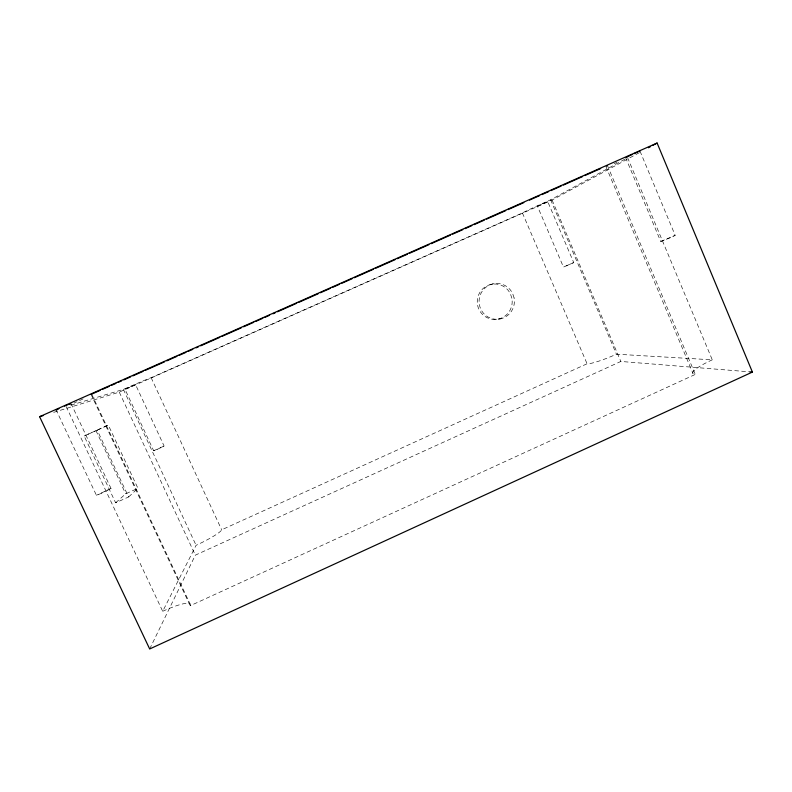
<?xml version="1.0" encoding="UTF-8"?>
<svg xmlns="http://www.w3.org/2000/svg" width="792" height="792" viewBox="0 0 792 792"><rect width="100%" height="100%" fill="white"/><g stroke="black" fill="none" stroke-linecap="round" stroke-linejoin="round"><path stroke-width="0.59" stroke-dasharray="3.96 2.97" d="M135.501 384.605L124.987 389.228L153.668 450.757L157.034 449.49L164.112 446.045L135.521 384.565L124.987 389.228M149.678 648.965L195.337 555.143L620.849 361.459L749.945 371.874M66.181 406.573L162.697 611.295L196.089 545.302A25.72 3.386 -25.7 0 0 221.671 529.818L587.08 363.766A24.997 3.237 -22.5 0 0 616.433 354.192L712.275 359.825L627.63 157.717M128.611 496.97L137.937 488.308L108.296 425.066L84.16 435.986L115.642 502.811L128.611 496.97L97.218 430.175L84.16 435.986M115.642 502.811L125.671 493.822L137.937 488.308M573.745 262.598L563.458 267.072L537.451 206.227L545.114 202.673L547.727 201.604L573.745 262.598L563.458 267.072M71.003 403.484L111.029 488.476L101.069 493.495L96.416 495.267L56.123 409.959M640.015 151.163L675.18 235.353L671.141 237.442L660.716 241.441L625.65 157.737M660.716 241.441L675.18 235.353M153.668 450.757L164.112 446.045M70.854 405.177L123.394 389.397A26.037 0.544 -23.7 0 1 151.143 377.705L522.403 212.949A25.294 0.525 -24.2 0 1 550.638 199.812L626.541 158.301M53.658 412.355L119.265 392.119L552.073 200.049L639.778 152.44M97.218 430.175L108.296 425.066M162.697 611.295A36.422 6.445 -27.1 0 1 190.189 605.751L695.307 374.418A35.343 6.009 -20.9 0 1 712.275 359.825M537.451 206.227L547.727 201.604M491.387 284.328L493.367 283.783M111.029 488.476L96.416 495.267M498.109 319.117L500.158 318.938M91.07 394.406L190.189 605.751M95.951 430.571L125.671 493.822M91.793 394.386L190.06 603.949M123.394 389.397L196.089 545.302M119.265 392.119L195.337 555.143M151.143 377.705L221.671 529.818M522.403 212.949L587.08 363.766M552.073 200.049L620.849 361.459M550.638 199.812L616.433 354.192M607.444 165.548L695.307 374.418M605.92 166.518L693.079 373.626M83.13 398.861A37.046 1.049 -23.5 0 1 77.804 401.346M76.923 401.752A37.046 1.049 -23.5 0 1 74.171 402.999M616.968 162.35A35.927 0.98 -24.5 0 1 614.028 163.597M514.077 297.901L512.622 293.476A17.919 17.662 -85.7 0 0 483.011 290.129A17.919 17.662 -85.7 0 0 492.476 318.77A17.919 17.662 -85.7 0 0 514.077 297.901M511.879 298.297L510.434 293.911A17.731 17.483 -85.8 0 0 481.13 290.605A17.731 17.483 -85.8 0 0 490.505 318.938A17.731 17.483 -85.8 0 0 511.879 298.297"/><path stroke-width="1.19" d="M56.123 409.959L58.935 408.563M648.44 147.738L650.598 146.56M652.766 145.381L657.103 143.035L752.4 372.072L149.678 648.965L39.6 416.691L657.103 143.035M626.215 157.36L632.075 154.559M69.538 404.306L70.508 403.831M633.976 153.697L637.402 152.183M92.199 393.911L100.109 390.406M102.366 389.397L109.147 386.397M111.405 385.397L115.929 383.387M118.186 382.387L121.582 380.883M123.839 379.883L130.621 376.883M132.878 375.883L143.045 371.369M145.302 370.369L164.518 361.855M166.775 360.855L176.943 356.351M179.2 355.351L185.981 352.341M188.239 351.341L192.763 349.341M196.149 347.837L198.416 346.837M200.673 345.837L219.879 337.323M222.146 336.313L241.352 327.809M243.609 326.799L253.777 322.295M256.044 321.295L262.815 318.285M265.082 317.285L269.597 315.285M272.993 313.78L275.25 312.781M277.507 311.781L296.713 303.267M298.98 302.267L318.186 293.753M320.443 292.753L330.611 288.238M332.878 287.239L339.649 284.239M341.916 283.239L352.084 278.725M354.341 277.725L373.557 269.211M375.814 268.211L395.02 259.697M397.277 258.697L407.454 254.192M409.712 253.192L428.918 244.679M431.175 243.669L450.391 235.155M452.648 234.155L462.815 229.65M465.072 228.65L471.854 225.641M474.111 224.641L484.288 220.136M486.545 219.136L505.751 210.623M508.009 209.623L523.829 202.613M529.482 200.109L539.649 195.594M541.916 194.594L548.688 191.595M550.955 190.595L561.122 186.08M563.379 185.081L582.585 176.566M584.852 175.567L600.663 168.557M64.499 406.098L68.112 404.573M638.698 151.638L639.589 151.292M56.687 409.84L57.697 409.464M69.508 404.009L70.488 403.643M39.6 416.691L43.114 415.602M749.945 371.874L752.4 372.072M91.07 394.406A37.046 1.049 -23.5 0 1 91.714 394.277M606.405 166.162A35.927 0.98 -24.5 0 1 607.444 165.548"/></g></svg>
